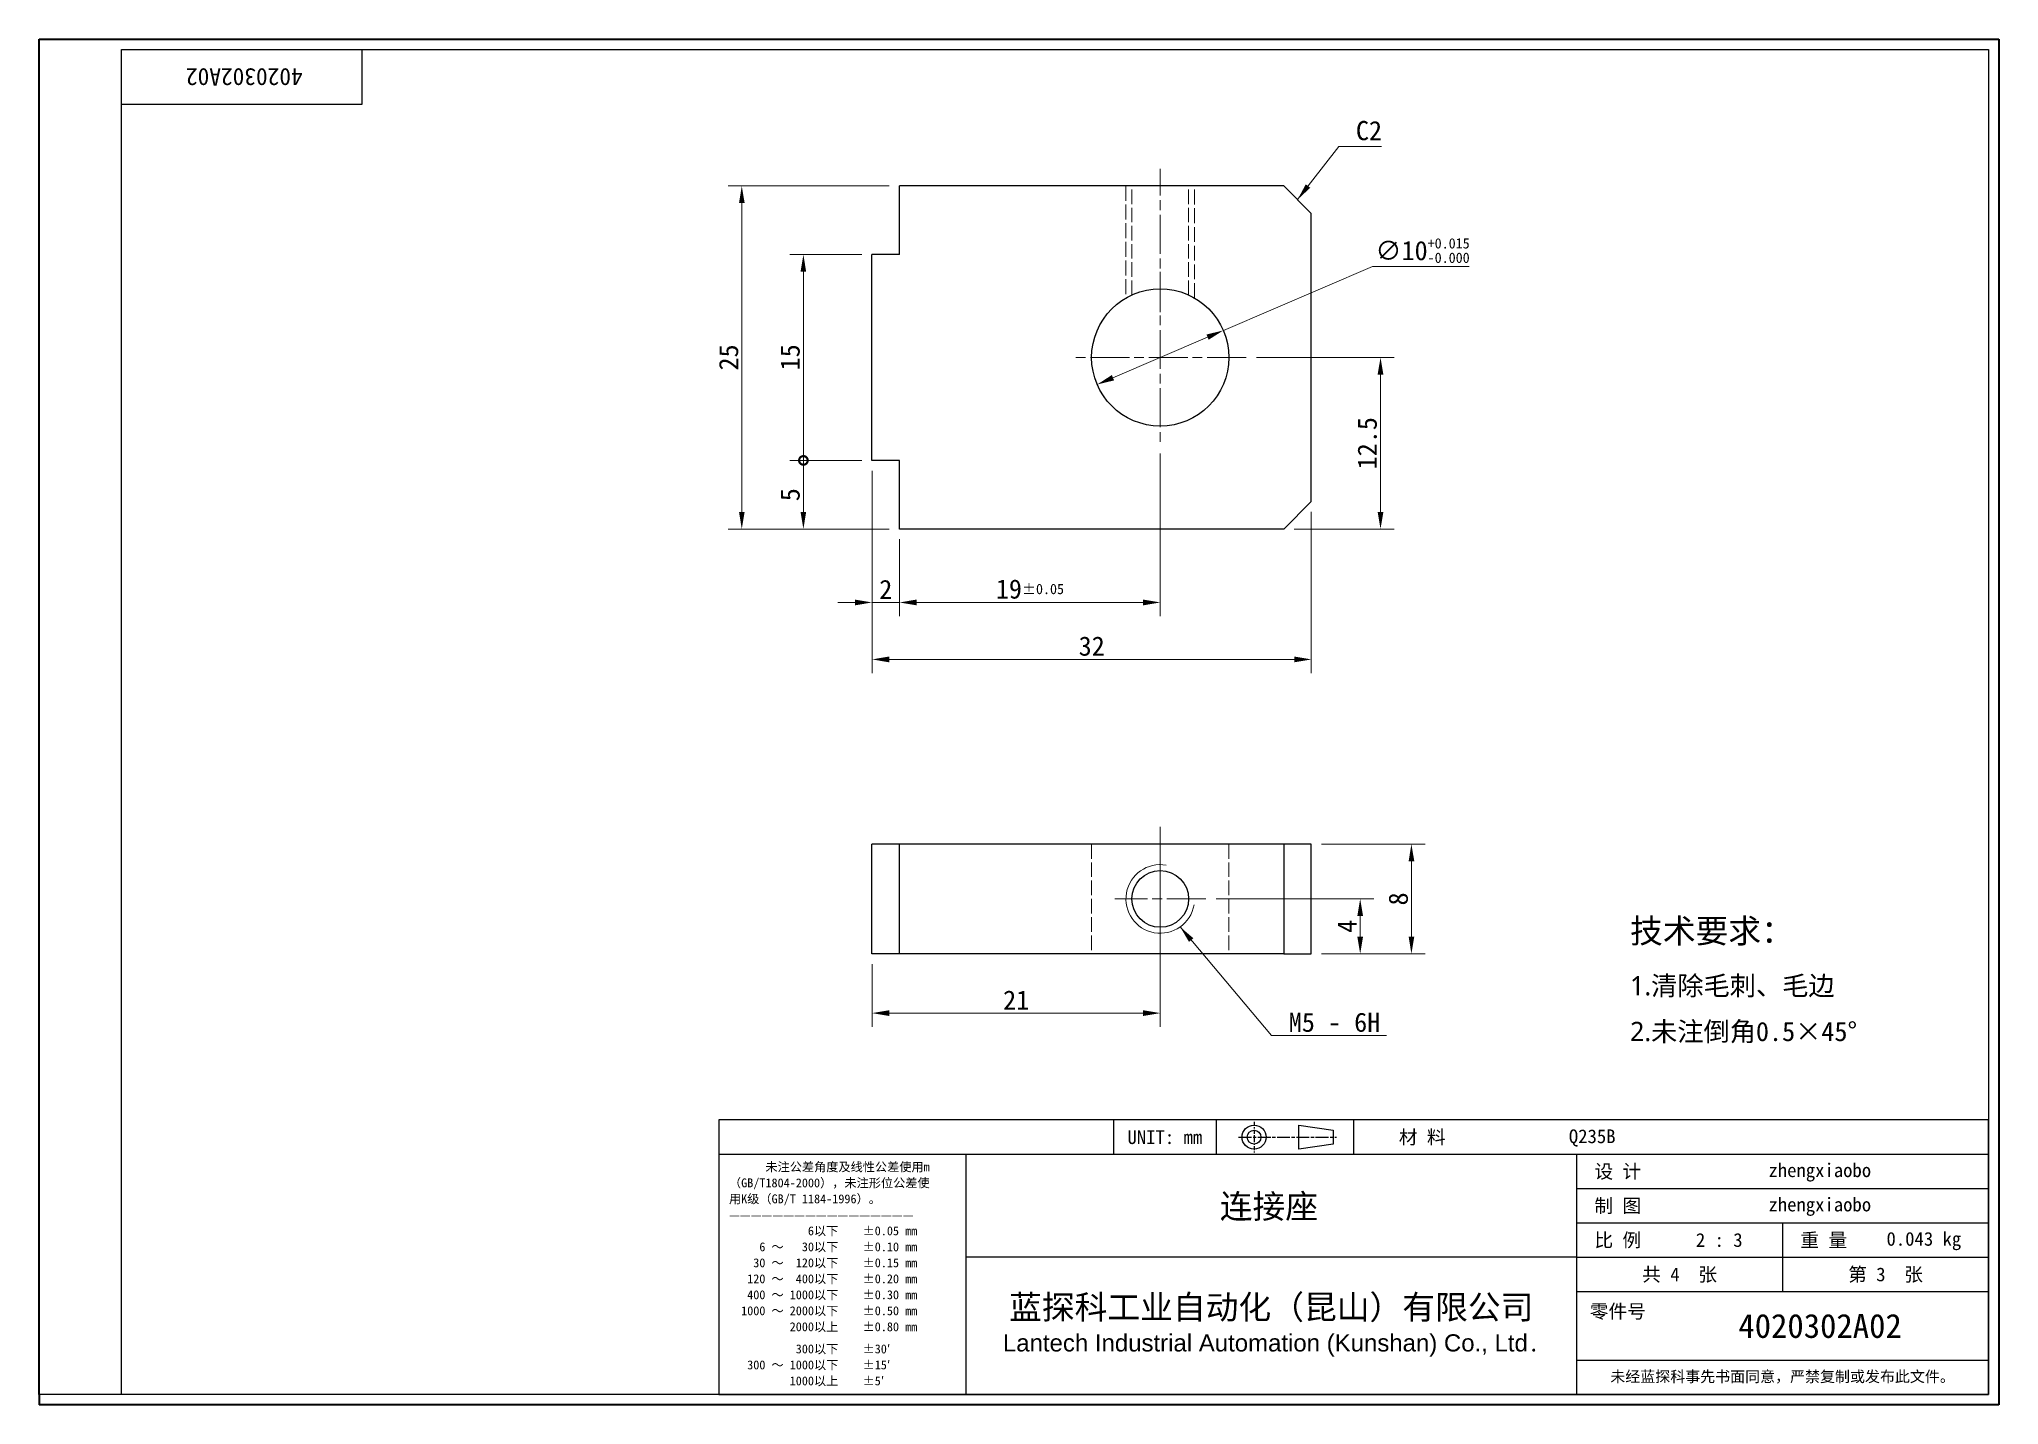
# Model space of a CAD drawing. Header units: millimetres. Extents: x 3 to 146, y 3 to 102.
import ezdxf
from ezdxf.enums import TextEntityAlignment as Align

# ---------------------------------------------------------------- set-up
doc = ezdxf.new("R2010")
doc.units = ezdxf.units.MM
doc.header["$LTSCALE"] = 0.5
doc.linetypes.add('CHAIN', pattern=[0.3543, 0.2362, -0.0295, 0.0591, -0.0295])
doc.linetypes.add('DASHED', pattern=[0.2067, 0.1654, -0.0413])
for name, color, linetype, lineweight in [('1', 7, 'Continuous', 18), ('可见 (ISO)', 7, 'Continuous', 25), ('可见窄的 (ISO)', 7, 'Continuous', 18), ('图框 (ISO)', 7, 'Continuous', 35), ('标题 (ISO)', 7, 'Continuous', 25)]:
    doc.layers.add(name, color=color, linetype=linetype, lineweight=lineweight)
for name, color, linetype, lineweight, true_color in [('中心标记 (ISO)', 1, 'CHAIN', 18, 0xff0000), ('中心线 (ISO)', 1, 'CHAIN', 18, 0xff0000), ('尺寸 (ISO)', 7, 'Continuous', 18, 0x008000), ('符号 (ISO)', 7, 'Continuous', 18, 0x008000), ('隐藏 (ISO)', 5, 'DASHED', 18, 0x0000ff)]:
    doc.layers.add(name, color=color, linetype=linetype, lineweight=lineweight, true_color=true_color)
doc.styles.add('文本样式164', font='SimSun.ttf')
doc.styles.add('文本样式165', font='SimSun.ttf')
doc.styles.add('文本样式74', font='SimSun.ttf')
doc.styles.add('最新国标', font='simfang.ttf')
doc.styles.add('注释文本 (ISO)', font='simfang.ttf')
doc.dimstyles.new('默认 (GB)', dxfattribs={"dimscale": 0.5, "dimtxt": 2.8, "dimasz": 2.5, "dimexe": 2, "dimexo": 1.5, "dimgap": 0.5, "dimtad": 1, "dimtoh": 1, "dimdsep": 46, "dimtxsty": '最新国标', "dimcen": 0.09, "dimdle": 10, "dimclrd": 256, "dimclre": 256, "dimclrt": 256, "dimaunit": 1, "dimadec": 3, "dimazin": 2, "dimtfac": 0.535714, "dimtmove": 0, "dimatfit": 3, "dimfxl": 0, "dimtolj": 1, "dimtzin": 0, "dimlwd": -1, "dimlwe": -1, "dimarcsym": 0})
doc.dimstyles.new('默认 (GB)$7', dxfattribs={"dimscale": 0.5, "dimtxt": 2.8, "dimasz": 2.5, "dimexe": 2, "dimexo": 1.5, "dimgap": 0.5, "dimtad": 1, "dimtoh": 1, "dimdsep": 46, "dimtxsty": '最新国标', "dimcen": 0.09, "dimdle": 10, "dimclrd": 256, "dimclre": 256, "dimclrt": 256, "dimaunit": 1, "dimadec": 3, "dimazin": 2, "dimtfac": 0.535714, "dimtmove": 0, "dimatfit": 3, "dimfxl": 0, "dimtolj": 1, "dimtzin": 0, "dimlwd": -1, "dimlwe": -1, "dimarcsym": 0})

# ---------------------------------------------------------------- blocks, each defined once
blk = doc.blocks.new('图框 最新国标')
at = {"layer": '图框 (ISO)'}
for p, q in [((6, 7), (6, 204.5)), ((6, 204.5), (291.5, 204.5)), ((291.5, 204.5), (291.5, 5.5)), ((6, 7), (6, 5.5)), ((6, 7), (6, 5.5)), ((291.5, 5.5), (6, 5.5))]:
    blk.add_line(p, q, dxfattribs=at)
at = {"layer": '图框 (ISO)', "color": 7, "linetype": 'Continuous', "lineweight": 25}
for p, q in [((18, 203), (290, 203)), ((18, 7), (18, 203)), ((18, 203), (290, 203)), ((53, 203), (53, 195)), ((290, 203), (290, 7)), ((290, 203), (290, 7)), ((53, 195), (18, 195)), ((290, 7), (6, 7)), ((290, 7), (18, 7))]:
    blk.add_line(p, q, dxfattribs=at)
at = {"layer": '图框 (ISO)', "style": '文本样式74'}
blk.add_attdef('零件代号_001', (44.39, 200.25), '', height=2.5, rotation=180, dxfattribs=at)
blk = doc.blocks.new('标题栏 最新国标')
at = {"layer": '标题 (ISO)'}
for p, q in [((381.98, -183.84), (196.98, -183.84)), ((196.98, -183.84), (196.98, -223.84)), ((254.48, -183.84), (254.48, -188.84)), ((269.48, -183.84), (269.48, -188.84)), ((281.48, -188.09), (281.48, -184.59)), ((281.48, -184.59), (286.48, -185.34)), ((286.48, -185.34), (286.48, -187.34)), ((289.48, -183.84), (289.48, -188.84)), ((381.98, -223.84), (381.98, -183.84)), ((383.48, -183.84), (383.48, -225.34)), ((286.48, -187.34), (281.48, -188.09)), ((196.98, -188.84), (381.98, -188.84)), ((232.98, -188.84), (232.98, -223.84)), ((321.98, -188.84), (321.98, -223.84)), ((321.98, -193.84), (381.98, -193.84)), ((321.98, -198.84), (381.98, -198.84)), ((351.98, -198.84), (351.98, -208.84)), ((321.98, -203.84), (232.98, -203.84)), ((321.98, -203.84), (381.98, -203.84)), ((321.98, -208.84), (381.98, -208.84)), ((321.98, -218.84), (381.98, -218.84)), ((196.98, -223.84), (381.98, -223.84)), ((383.48, -225.34), (196.98, -225.34))]:
    blk.add_line(p, q, dxfattribs=at)
at = {"layer": '标题 (ISO)', "linetype": 'CHAIN', "ltscale": 5.000333}
blk.add_line((274.98, -184.09), (274.98, -188.59), dxfattribs=at)
at = {"layer": '标题 (ISO)', "linetype": 'CHAIN', "ltscale": 15.834605}
blk.add_line((272.73, -186.34), (286.98, -186.34), dxfattribs=at)
at = {"layer": '标题 (ISO)'}
for radius in [1.75, 1]:
    blk.add_circle((274.98, -186.34), radius, dxfattribs=at)
at = {"layer": '1', "style": '文本样式164'}
for s, p in [('UNIT: mm', (261.98, -186.34)), ('材 料', (299.48, -186.34)), ('设 计', (327.98, -191.34)), ('制 图', (327.98, -196.34)), ('比 例', (327.98, -201.34)), ('重 量', (357.98, -201.34)), ('共 4  张', (336.98, -206.34)), ('第 3  张', (366.98, -206.34))]:
    blk.add_text(s, height=2, dxfattribs=at).set_placement(p, align=Align.MIDDLE_CENTER)
at = {"layer": '标题 (ISO)', "char_height": 2, "style": '注释文本 (ISO)'}
for s, insert, attachment_point, line_spacing_factor in [('{\\fSimSun|b0|i0|c134|p2;\\H0.65x;      未注公差角度及线性公差使用m\\P（GB/T1804-2000），未注形位公差使\\P用K级（GB/T 1184-1996）。\\P—————————————————\\P             6以下    ±0.05 mm\\P     6 ～   30以下    ±0.10 mm\\P    30 ～  120以下    ±0.15 mm\\P   120 ～  400以下    ±0.20 mm\\P   400 ～ 1000以下    ±0.30 mm\\P  1000 ～ 2000以下    ±0.50 mm\\P          2000以上    ±0.80 mm\\P\\H0.38462x;\\P\\H2.6x;           300以下    ±30′\\P   300 ～ 1000以下    ±15′\\P          1000以上    ±5′}', (198.48, -206.34), 4, 1.075116), ('{\\fMicrosoft YaHei|b0|i0|c134|p34;\\H1.75x;蓝探科工业自动化（昆山）有限公司\\P\\fArial|b0|i0|c0|p34;\\H0.71429x;Lantech Industrial Automation (Kunshan) Co., Ltd\\fFangSong|b0|i0|c134|p49;.\\H1.15195x; }', (277.48, -213.84), 5, 0.978695)]:
    blk.add_mtext(s, dxfattribs=dict(at, insert=insert, attachment_point=attachment_point, line_spacing_factor=line_spacing_factor))
at = {"layer": '标题 (ISO)', "attachment_point": 5, "style": '注释文本 (ISO)'}
for s, insert, char_height in [('\\fFangSong|b0|i0;零件号', (327.98, -211.84), 2), ('\\fSimSun|b0|i0;{\\H1.6000;未经蓝探科事先书面同意，严禁复制或发布此文件。}', (351.98, -221.34), 1.6)]:
    blk.add_mtext(s, dxfattribs=dict(at, insert=insert, char_height=char_height))
at = {"layer": '标题 (ISO)'}
for tag, p, height, style in [('材料_001', (320.84, -187.21), 2, '注释文本 (ISO)'), ('设计人_001', (349.92, -192.16), 2, '注释文本 (ISO)'), ('库存编号_001', (269.98, -198.17), 3.5, '文本样式165'), ('设计人_001', (349.92, -197.16), 2, '注释文本 (ISO)'), ('视图比例_001', (339.35, -202.33), 2, '注释文本 (ISO)'), ('质量\\P3;_001', (367.12, -202.16), 2, '注释文本 (ISO)'), ('零件代号_001', (345.54, -215.59), 3.5, '文本样式165')]:
    blk.add_attdef(tag, p, '', height=height, dxfattribs=dict(at, style=style))
blk = doc.blocks.new('_DotSmall')
at = {"color": 0, "linetype": 'ByBlock', "const_width": 0.5}
blk.add_lwpolyline([(-0.0625, 0, 1), (0.0625, 0, 1)], format="xyb", close=True, dxfattribs=at)
blk = doc.blocks.new('*D5')
at = {"layer": 'Defpoints', "color": 0, "transparency": 16777216}
for p in [(58.67, 71.56), (63.67, 71.56), (65.67, 66.56)]:
    blk.add_point(p, dxfattribs=at)
at = {"layer": '尺寸 (ISO)', "color": 116, "true_color": 0x00803f, "transparency": 16777216}
for p, q in [((62.92, 71.56), (57.67, 71.56)), ((58.67, 67.81), (58.67, 71.56)), ((64.92, 66.56), (57.67, 66.56))]:
    blk.add_line(p, q, dxfattribs=at)
blk.add_solid([(58.46, 67.81), (58.87, 67.81), (58.67, 66.56)], dxfattribs=at)
at = {"layer": '尺寸 (ISO)', "color": 116, "true_color": 0x00803f, "transparency": 16777216, "xscale": 1.25, "yscale": 1.25, "zscale": 1.25, "rotation": 90}
blk.add_blockref('_DotSmall', (58.67, 71.56), dxfattribs=at)
at = {"layer": '尺寸 (ISO)', "transparency": 16777216, "insert": (57.71, 69.06), "char_height": 1.4, "attachment_point": 5, "rotation": 90, "style": '最新国标'}
blk.add_mtext('\\A1;5', dxfattribs=at)
blk = doc.blocks.new('*D7')
at = {"layer": 'Defpoints', "color": 0, "transparency": 16777216}
for p in [(58.67, 86.56), (63.67, 86.56), (63.67, 71.56)]:
    blk.add_point(p, dxfattribs=at)
at = {"layer": '尺寸 (ISO)', "color": 116, "true_color": 0x00803f, "transparency": 16777216}
for p, q in [((62.92, 86.56), (57.67, 86.56)), ((58.67, 71.56), (58.67, 85.31)), ((62.92, 71.56), (57.67, 71.56))]:
    blk.add_line(p, q, dxfattribs=at)
blk.add_solid([(58.46, 85.31), (58.87, 85.31), (58.67, 86.56)], dxfattribs=at)
at = {"layer": '尺寸 (ISO)', "color": 116, "true_color": 0x00803f, "transparency": 16777216, "xscale": 1.25, "yscale": 1.25, "zscale": 1.25, "rotation": 270}
blk.add_blockref('_DotSmall', (58.67, 71.56), dxfattribs=at)
at = {"layer": '尺寸 (ISO)', "transparency": 16777216, "insert": (57.71, 79.07), "char_height": 1.4, "attachment_point": 5, "rotation": 90, "style": '最新国标'}
blk.add_mtext('\\A1;15', dxfattribs=at)
blk = doc.blocks.new('*D8')
at = {"layer": 'Defpoints', "color": 0, "transparency": 16777216}
for p in [(54.18, 91.56), (65.67, 91.56), (65.67, 66.56)]:
    blk.add_point(p, dxfattribs=at)
at = {"layer": '尺寸 (ISO)', "color": 116, "true_color": 0x00803f, "transparency": 16777216}
for p, q in [((64.92, 91.56), (53.18, 91.56)), ((54.18, 67.81), (54.18, 90.31)), ((64.92, 66.56), (53.18, 66.56))]:
    blk.add_line(p, q, dxfattribs=at)
for points in [[(53.98, 90.31), (54.39, 90.31), (54.18, 91.56)], [(53.98, 67.81), (54.39, 67.81), (54.18, 66.56)]]:
    blk.add_solid(points, dxfattribs=at)
at = {"layer": '尺寸 (ISO)', "transparency": 16777216, "insert": (53.23, 79.06), "char_height": 1.4, "attachment_point": 5, "rotation": 90, "style": '最新国标'}
blk.add_mtext('\\A1;25', dxfattribs=at)
blk = doc.blocks.new('*D9')
at = {"layer": 'Defpoints', "color": 0, "transparency": 16777216}
for p in [(90.92, 79.06), (93.67, 66.56), (100.71, 66.56)]:
    blk.add_point(p, dxfattribs=at)
at = {"layer": '尺寸 (ISO)', "color": 116, "true_color": 0x00803f, "transparency": 16777216}
for p, q in [((91.67, 79.06), (101.71, 79.06)), ((100.71, 77.81), (100.71, 67.81)), ((94.42, 66.56), (101.71, 66.56))]:
    blk.add_line(p, q, dxfattribs=at)
for points in [[(100.5, 77.81), (100.92, 77.81), (100.71, 79.06)], [(100.5, 67.81), (100.92, 67.81), (100.71, 66.56)]]:
    blk.add_solid(points, dxfattribs=at)
at = {"layer": '尺寸 (ISO)', "transparency": 16777216, "insert": (99.75, 72.81), "char_height": 1.4, "attachment_point": 5, "rotation": 90, "style": '最新国标'}
blk.add_mtext('\\A1;12.5', dxfattribs=at)
blk = doc.blocks.new('*D10')
at = {"layer": 'Defpoints', "color": 0, "transparency": 16777216}
for p in [(63.67, 71.56), (65.67, 66.56), (65.67, 61.21)]:
    blk.add_point(p, dxfattribs=at)
at = {"layer": '尺寸 (ISO)', "color": 116, "true_color": 0x00803f, "transparency": 16777216}
for p, q in [((63.67, 70.81), (63.67, 60.21)), ((65.67, 65.81), (65.67, 60.21)), ((62.42, 61.21), (61.17, 61.21)), ((63.67, 61.21), (65.67, 61.21)), ((66.92, 61.21), (68.17, 61.21))]:
    blk.add_line(p, q, dxfattribs=at)
for points in [[(62.42, 61.42), (62.42, 61), (63.67, 61.21)], [(66.92, 61.42), (66.92, 61), (65.67, 61.21)]]:
    blk.add_solid(points, dxfattribs=at)
at = {"layer": '尺寸 (ISO)', "transparency": 16777216, "insert": (64.67, 62.16), "char_height": 1.4, "attachment_point": 5, "style": '最新国标'}
blk.add_mtext('\\A1;2', dxfattribs=at)
blk = doc.blocks.new('*D11')
at = {"layer": 'Defpoints', "color": 0, "transparency": 16777216}
for p in [(84.67, 72.81), (65.67, 66.56), (84.67, 61.21)]:
    blk.add_point(p, dxfattribs=at)
at = {"layer": '尺寸 (ISO)', "color": 116, "true_color": 0x00803f, "transparency": 16777216}
for p, q in [((84.67, 72.06), (84.67, 60.21)), ((65.67, 65.81), (65.67, 60.21)), ((66.92, 61.21), (83.42, 61.21))]:
    blk.add_line(p, q, dxfattribs=at)
for points in [[(66.92, 61.42), (66.92, 61), (65.67, 61.21)], [(83.42, 61.42), (83.42, 61), (84.67, 61.21)]]:
    blk.add_solid(points, dxfattribs=at)
at = {"layer": '尺寸 (ISO)', "transparency": 16777216, "insert": (75.17, 62.18), "char_height": 1.4, "attachment_point": 5, "style": '最新国标'}
blk.add_mtext('\\A1;19{\\H0.75;±0.05}', dxfattribs=at)
blk = doc.blocks.new('*D12')
at = {"layer": 'Defpoints', "color": 0, "transparency": 16777216}
for p in [(63.67, 71.56), (95.67, 68.56), (95.67, 57.06)]:
    blk.add_point(p, dxfattribs=at)
at = {"layer": '尺寸 (ISO)', "color": 116, "true_color": 0x00803f, "transparency": 16777216}
for p, q in [((63.67, 70.81), (63.67, 56.06)), ((95.67, 67.81), (95.67, 56.06)), ((64.92, 57.06), (94.42, 57.06))]:
    blk.add_line(p, q, dxfattribs=at)
for points in [[(64.92, 57.27), (64.92, 56.85), (63.67, 57.06)], [(94.42, 57.27), (94.42, 56.85), (95.67, 57.06)]]:
    blk.add_solid(points, dxfattribs=at)
at = {"layer": '尺寸 (ISO)', "transparency": 16777216, "insert": (79.67, 58.02), "char_height": 1.4, "attachment_point": 5, "style": '最新国标'}
blk.add_mtext('\\A1;32', dxfattribs=at)
blk = doc.blocks.new('*D13')
at = {"layer": 'Defpoints', "color": 0, "transparency": 16777216}
for p in [(89.26, 81.03), (80.07, 77.09)]:
    blk.add_point(p, dxfattribs=at)
at = {"layer": '尺寸 (ISO)', "color": 116, "true_color": 0x00803f, "transparency": 16777216}
for p, q in [((89.26, 81.03), (100.12, 85.68)), ((100.12, 85.68), (107.17, 85.68)), ((81.22, 77.58), (88.11, 80.54))]:
    blk.add_line(p, q, dxfattribs=at)
for points in [[(88.03, 80.73), (88.19, 80.35), (89.26, 81.03)], [(81.14, 77.78), (81.3, 77.39), (80.07, 77.09)]]:
    blk.add_solid(points, dxfattribs=at)
at = {"layer": '尺寸 (ISO)', "transparency": 16777216, "insert": (103.77, 86.85), "char_height": 1.4, "attachment_point": 5, "style": '最新国标'}
blk.add_mtext('\\A1;∅10{\\H0.75;\\S+0.015^ -0.000;}', dxfattribs=at)
blk = doc.blocks.new('*D14')
at = {"layer": 'Defpoints', "color": 0, "transparency": 16777216}
for p in [(87.98, 39.61), (99.23, 39.61), (95.67, 35.61)]:
    blk.add_point(p, dxfattribs=at)
at = {"layer": '尺寸 (ISO)', "color": 116, "true_color": 0x00803f, "transparency": 16777216}
for p, q in [((88.73, 39.61), (100.23, 39.61)), ((99.23, 36.86), (99.23, 38.36)), ((96.42, 35.61), (100.23, 35.61))]:
    blk.add_line(p, q, dxfattribs=at)
for points in [[(99.02, 38.36), (99.44, 38.36), (99.23, 39.61)], [(99.02, 36.86), (99.44, 36.86), (99.23, 35.61)]]:
    blk.add_solid(points, dxfattribs=at)
at = {"layer": '尺寸 (ISO)', "transparency": 16777216, "insert": (98.28, 37.61), "char_height": 1.4, "attachment_point": 5, "rotation": 90, "style": '最新国标'}
blk.add_mtext('\\A1;4', dxfattribs=at)
blk = doc.blocks.new('*D15')
at = {"layer": 'Defpoints', "color": 0, "transparency": 16777216}
for p in [(95.67, 43.61), (102.96, 43.61), (95.67, 35.61)]:
    blk.add_point(p, dxfattribs=at)
at = {"layer": '尺寸 (ISO)', "color": 116, "true_color": 0x00803f, "transparency": 16777216}
for p, q in [((96.42, 43.61), (103.96, 43.61)), ((102.96, 36.86), (102.96, 42.36)), ((96.42, 35.61), (103.96, 35.61))]:
    blk.add_line(p, q, dxfattribs=at)
for points in [[(102.76, 42.36), (103.17, 42.36), (102.96, 43.61)], [(102.76, 36.86), (103.17, 36.86), (102.96, 35.61)]]:
    blk.add_solid(points, dxfattribs=at)
at = {"layer": '尺寸 (ISO)', "transparency": 16777216, "insert": (102.01, 39.61), "char_height": 1.4, "attachment_point": 5, "rotation": 90, "style": '最新国标'}
blk.add_mtext('\\A1;8', dxfattribs=at)
blk = doc.blocks.new('*D16')
at = {"layer": 'Defpoints', "color": 0, "transparency": 16777216}
for p in [(84.67, 36.29), (63.67, 35.61), (84.67, 31.29)]:
    blk.add_point(p, dxfattribs=at)
at = {"layer": '尺寸 (ISO)', "color": 116, "true_color": 0x00803f, "transparency": 16777216}
for p, q in [((63.67, 34.86), (63.67, 30.29)), ((84.67, 35.54), (84.67, 30.29)), ((64.92, 31.29), (83.42, 31.29))]:
    blk.add_line(p, q, dxfattribs=at)
for points in [[(64.92, 31.5), (64.92, 31.08), (63.67, 31.29)], [(83.42, 31.5), (83.42, 31.08), (84.67, 31.29)]]:
    blk.add_solid(points, dxfattribs=at)
at = {"layer": '尺寸 (ISO)', "transparency": 16777216, "insert": (74.17, 32.24), "char_height": 1.4, "attachment_point": 5, "style": '最新国标'}
blk.add_mtext('\\A1;21', dxfattribs=at)

msp = doc.modelspace()

# ---------------------------------------------------------------- linework, layer by layer
at = {"layer": '中心标记 (ISO)', "ltscale": 23.990969}
for p, q in [((84.6653, 85.311), (84.6653, 72.811)), ((90.9153, 79.061), (78.4153, 79.061)), ((84.6653, 42.9253), (84.6653, 36.2913)), ((87.9823, 39.6083), (81.3483, 39.6083))]:
    msp.add_line(p, q, dxfattribs=at)
at = {"layer": '中心线 (ISO)', "ltscale": 23.990969}
for p, q in [((84.6653, 82.3637), (84.6653, 92.811)), ((84.6653, 44.8583), (84.6653, 34.3583))]:
    msp.add_line(p, q, dxfattribs=at)
at = {"layer": '可见 (ISO)'}
for p, q in [((93.6653, 91.561), (65.6653, 91.561)), ((65.6653, 86.561), (65.6653, 91.561)), ((93.6653, 91.561), (95.6653, 89.561)), ((95.6653, 68.561), (95.6653, 89.561)), ((65.6653, 86.561), (63.6653, 86.561)), ((63.6653, 71.561), (63.6653, 86.561)), ((65.6653, 71.561), (63.6653, 71.561)), ((65.6653, 66.561), (65.6653, 71.561)), ((95.6653, 68.561), (93.6653, 66.561)), ((93.6653, 66.561), (65.6653, 66.561)), ((65.6653, 43.6083), (63.6653, 43.6083)), ((63.6653, 35.6083), (63.6653, 43.6083)), ((93.6653, 43.6083), (65.6653, 43.6083)), ((65.6653, 35.6083), (65.6653, 43.6083)), ((95.6653, 43.6083), (93.6653, 43.6083)), ((93.6653, 43.6083), (93.6653, 35.6083)), ((95.6653, 35.6083), (95.6653, 43.6083)), ((65.6653, 35.6083), (63.6653, 35.6083)), ((93.6653, 35.6083), (65.6653, 35.6083)), ((93.6653, 35.6083), (95.6653, 35.6083))]:
    msp.add_line(p, q, dxfattribs=at)
for centre, radius in [((84.6653, 79.061), 5), ((84.6653, 39.6083), 2.067)]:
    msp.add_circle(centre, radius, dxfattribs=at)
at = {"layer": '可见窄的 (ISO)'}
msp.add_arc((84.6653, 39.6083), 2.5, 80, 350, dxfattribs=at)
at = {"layer": '隐藏 (ISO)', "ltscale": 13.17509}
for p, q in [((82.1653, 91.561), (82.1653, 83.3911)), ((87.1653, 83.3911), (87.1653, 91.561))]:
    msp.add_line(p, q, dxfattribs=at)
at = {"layer": '隐藏 (ISO)', "ltscale": 12.816082}
for p, q in [((82.5983, 83.6137), (82.5983, 91.561)), ((86.7323, 83.6137), (86.7323, 91.561))]:
    msp.add_line(p, q, dxfattribs=at)
at = {"layer": '隐藏 (ISO)', "ltscale": 12.901145}
for p, q in [((79.6653, 43.6083), (79.6653, 35.6083)), ((89.6653, 43.6083), (89.6653, 35.6083))]:
    msp.add_line(p, q, dxfattribs=at)

# ---------------------------------------------------------------- block references
at = {"xscale": 0.5, "yscale": 0.5, "zscale": 0.5}
msp.add_blockref('图框 最新国标', (0, 0), dxfattribs=at).add_auto_attribs({'零件代号_001': '4020302A02'})
ref = msp.add_blockref('标题栏 最新国标', (-45.9913, 115.4221), dxfattribs=dict(xscale=0.5, yscale=0.5, zscale=0.5))
ref.add_attrib('零件代号_001', '4020302A02', (126.7772, 7.625), dxfattribs={"layer": '标题 (ISO)', "height": 1.75, "style": '文本样式165'})
ref.add_attrib('库存编号_001', '连接座', (89.0007, 16.3359), dxfattribs={"layer": '标题 (ISO)', "height": 1.75, "style": '文本样式165'})
ref.add_attrib('质量\\P3;_001', '0.043 kg', (137.5686, 14.3414), dxfattribs={"layer": '标题 (ISO)', "height": 1, "style": '注释文本 (ISO)'})
ref.add_attrib('视图比例_001', '2 : 3', (123.6857, 14.2586), dxfattribs={"layer": '标题 (ISO)', "height": 1, "style": '注释文本 (ISO)'})
ref.add_attrib('设计人_001', 'zhengxiaobo', (128.9686, 19.3414), dxfattribs={"layer": '标题 (ISO)', "height": 1, "style": '注释文本 (ISO)'})
ref.add_attrib('设计人_001', 'zhengxiaobo', (128.9686, 16.8414), dxfattribs={"layer": '标题 (ISO)', "height": 1, "style": '注释文本 (ISO)'})
ref.add_attrib('材料_001', 'Q235B', (114.43, 21.8157), dxfattribs={"layer": '标题 (ISO)', "height": 1, "style": '注释文本 (ISO)'})

# ---------------------------------------------------------------- texts
at = {"layer": '符号 (ISO)', "insert": (98.9144, 96.29), "char_height": 1.4, "attachment_point": 1, "style": '最新国标'}
msp.add_mtext('C2', dxfattribs=at)
at = {"layer": '符号 (ISO)'}
for s, insert, char_height, width, attachment_point, line_spacing_factor, style in [('{\\H1.75x;技术要求：\\P\\fSegoe UI|b0|i0|c134|p34;\\H0.8x;1.\\fFangSong|b0|i0|c134|p49;清除毛刺、毛边\\P\\fSegoe UI|b0|i0|c134|p34;2.\\fFangSong|b0|i0|c134|p49;未注倒角\\fSimSun|b0|i0|c134|p2;0.5\\H1.00093x;×\\f仿宋_GB2312|b0|i0|c134|p0;\\H0.99907x;45\\fSimSun|b0|i0|c134|p2;°}', (118.8876, 33.6172), 1, 19.515935, 4, 1.428116, '注释文本 (ISO)'), ('M5 - 6H', (94.0267, 29.9023), 1.4, 7.409029, 7, 0.49, '最新国标')]:
    msp.add_mtext(s, dxfattribs=dict(at, insert=insert, char_height=char_height, width=width, attachment_point=attachment_point, line_spacing_factor=line_spacing_factor, style=style))

# ---------------------------------------------------------------- dimensions: what is measured, and where the dimension line sits
at = {"layer": '尺寸 (ISO)', "color": 116, "true_color": 0x00803f}
for base, p1, p2, angle, override, picture, middle in [((54.1847, 91.561), (65.6653, 66.561), (65.6653, 91.561), 90, {"dimgap": 0.5, "dimtoh": 0, "dimdec": 2, "dimtol": 0, "dimlim": 0, "dimtp": 0, "dimtm": 0, "dimtdec": 2, "dimtofl": 0, "dimatfit": 1}, '*D8', (54.1847, 79.061)), ((58.6653, 86.561), (63.6653, 71.561), (63.6653, 86.561), 90, {"dimgap": 0.5, "dimtoh": 0, "dimdec": 2, "dimblk1": 'DotSmall', "dimsah": 1, "dimdle": 0, "dimtol": 0, "dimlim": 0, "dimtp": 0, "dimtm": 0, "dimtdec": 2, "dimtofl": 0, "dimatfit": 1}, '*D7', (58.6653, 79.066)), ((100.7087, 66.561), (90.9153, 79.061), (93.6653, 66.561), 90, {"dimgap": 0.5, "dimtoh": 0, "dimdec": 2, "dimtol": 0, "dimlim": 0, "dimtp": 0, "dimtm": 0, "dimtdec": 2, "dimtofl": 0, "dimatfit": 1}, '*D9', (100.7087, 72.811)), ((84.6653, 61.2111), (65.6653, 66.561), (84.6653, 72.811), 180, {"dimgap": 0.5, "dimtoh": 0, "dimdec": 2, "dimtol": 1, "dimlim": 0, "dimtp": 0.05, "dimtm": 0.05, "dimtdec": 2, "dimtofl": 0, "dimatfit": 1}, '*D11', (75.1653, 61.2111)), ((58.6653, 71.561), (65.6653, 66.561), (63.6653, 71.561), 90, {"dimgap": 0.5, "dimtoh": 0, "dimdec": 2, "dimblk2": 'DotSmall', "dimsah": 1, "dimdle": 0, "dimtol": 0, "dimlim": 0, "dimtp": 0, "dimtm": 0, "dimtdec": 2, "dimtofl": 0, "dimatfit": 1}, '*D5', (58.6653, 69.056)), ((102.9634, 43.6083), (95.6653, 35.6083), (95.6653, 43.6083), 90, {"dimgap": 0.5, "dimtoh": 0, "dimdec": 2, "dimtol": 0, "dimlim": 0, "dimtp": 0, "dimtm": 0, "dimtdec": 2, "dimtofl": 0, "dimatfit": 1}, '*D15', (102.9634, 39.6083)), ((99.2296, 39.6083), (95.6653, 35.6083), (87.9823, 39.6083), 270, {"dimgap": 0.5, "dimtoh": 0, "dimdec": 2, "dimtol": 0, "dimlim": 0, "dimtp": 0, "dimtm": 0, "dimtdec": 2, "dimtofl": 0, "dimatfit": 1}, '*D14', (99.2296, 37.6083))]:
    dim = msp.add_linear_dim(base=base, p1=p1, p2=p2, angle=angle, dimstyle='默认 (GB)', override=override, dxfattribs=at)
    dim.commit()
    dim.dimension.update_dxf_attribs({"geometry": picture, "text_midpoint": middle, "dimtype": 160})
dim = msp.add_diameter_dim_2p(p1=(80.0696, 77.0915), p2=(89.2611, 81.0304), dimstyle='默认 (GB)', override={"dimgap": 0.5, "dimtih": 1, "dimdec": 2, "dimlfac": 1, "dimtol": 1, "dimlim": 0, "dimtp": 0.015, "dimtm": 1e-09, "dimtdec": 3, "dimatfit": 2}, dxfattribs=at)
dim.commit()
dim.dimension.update_dxf_attribs({"geometry": '*D13', "text_midpoint": (103.769, 85.6832), "dimtype": 163})
for base, p1, p2, override, picture, middle in [((65.6653, 61.2111), (63.6653, 71.561), (65.6653, 66.561), {"dimgap": 0.5, "dimtoh": 0, "dimdec": 2, "dimtol": 0, "dimlim": 0, "dimtp": 0, "dimtm": 0, "dimtdec": 2, "dimtofl": 1, "dimatfit": 1}, '*D10', (64.6653, 61.2111)), ((95.6653, 57.0571), (63.6653, 71.561), (95.6653, 68.561), {"dimgap": 0.5, "dimtoh": 0, "dimdec": 2, "dimtol": 0, "dimlim": 0, "dimtp": 0, "dimtm": 0, "dimtdec": 2, "dimtofl": 0, "dimatfit": 1}, '*D12', (79.6653, 57.0571)), ((84.6653, 31.2913), (63.6653, 35.6083), (84.6653, 36.2913), {"dimgap": 0.5, "dimtoh": 0, "dimdec": 2, "dimtol": 0, "dimlim": 0, "dimtp": 0, "dimtm": 0, "dimtdec": 2, "dimtofl": 0, "dimatfit": 1}, '*D16', (74.1653, 31.2913))]:
    dim = msp.add_linear_dim(base=base, p1=p1, p2=p2, dimstyle='默认 (GB)', override=override, dxfattribs=at)
    dim.commit()
    dim.dimension.update_dxf_attribs({"geometry": picture, "text_midpoint": middle, "dimtype": 160})

# ---------------------------------------------------------------- leaders
at = {"layer": '符号 (ISO)', "color": 116, "true_color": 0x00803f, "annotation_type": 0, "has_hookline": 1, "hookline_direction": 0, "text_width": 1.856}
msp.add_leader([(94.6653, 90.561), (97.6644, 94.4402), (98.9144, 94.4402)], dimstyle='默认 (GB)$7', override={"dimgap": 0, "dimtad": 1}, dxfattribs=at)
at = {"layer": '符号 (ISO)', "annotation_type": 0, "has_hookline": 1, "hookline_direction": 0, "text_width": 7.112}
msp.add_leader([(86.1119, 37.5693), (92.7767, 29.669), (94.0267, 29.669)], dimstyle='默认 (GB)$7', override={"dimgap": 0, "dimtad": 1}, dxfattribs=at)

doc.saveas('drawing.dxf')
